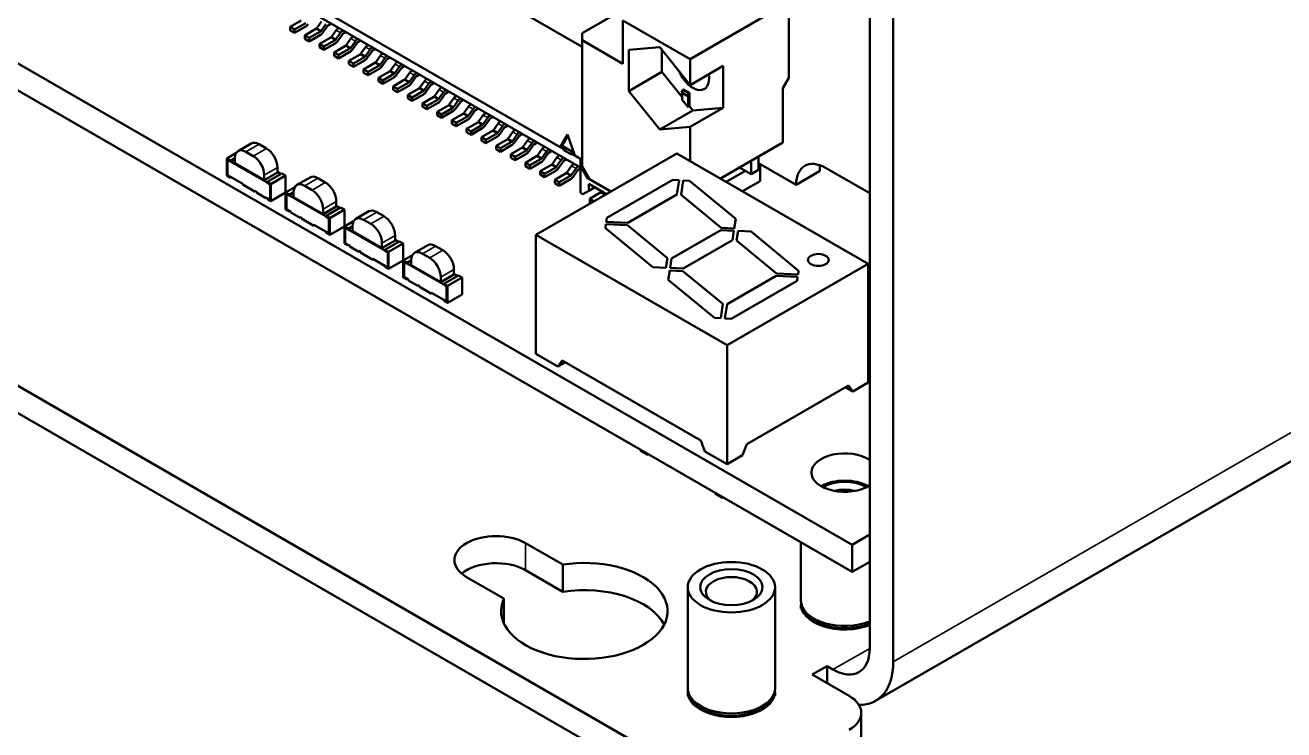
# Model space of a CAD drawing. Header units: millimetres. Extents: x 3118 to 4801, y 919 to 1849.
# Drawn here: x 3920.3 to 3980.8, y 1532.1 to 1566 of the extents above; entities that cross this region are included whole.
import ezdxf

# ---------------------------------------------------------------- set-up
doc = ezdxf.new("R2010")
doc.units = ezdxf.units.MM
doc.header["$LTSCALE"] = 1.8
doc.layers.add('외형선(ISO)', color=7, linetype='Continuous', lineweight=50)
doc.layers.add('좁은 외형선(ISO)', color=7, linetype='Continuous', lineweight=35)

msp = doc.modelspace()

# ---------------------------------------------------------------- linework, layer by layer
at = {"layer": '외형선(ISO)'}
for p, q in [((4113.22, 1621.284), (3961.192, 1533.511)), ((3960.91, 1591.481), (3960.91, 1536.041)), ((3962.041, 1535.388), (3962.041, 1590.828)), ((3918.094, 1581.703), (3947.086, 1564.965)), ((3897.836, 1576.947), (3960.061, 1541.022)), ((3946.025, 1560.148), (3918.094, 1576.274)), ((3946.174, 1560.062), (3918.165, 1576.233)), ((3960.061, 1539.715), (3897.836, 1575.641)), ((3947.015, 1559.168), (3918.165, 1575.825)), ((3947.086, 1565.618), (3950.374, 1567.517)), ((3952.283, 1564.373), (3957.02, 1567.109)), ((3957.02, 1567.109), (3957.02, 1563.475)), ((3889.492, 1566.251), (3952.849, 1529.672)), ((3933.587, 1566.235), (3933.05, 1565.925)), ((3933.05, 1565.925), (3933.262, 1565.802)), ((3933.05, 1565.761), (3933.05, 1565.925)), ((3933.799, 1566.112), (3933.262, 1565.802)), ((3933.262, 1565.639), (3933.799, 1565.949)), ((3934.294, 1565.827), (3933.757, 1565.516)), ((3934.56, 1566.18), (3934.335, 1565.865)), ((3934.772, 1566.058), (3934.547, 1565.743)), ((3934.854, 1565.972), (3934.629, 1565.657)), ((3934.895, 1566.01), (3935.029, 1566.088)), ((3949.051, 1564.157), (3949.051, 1566.239)), ((3952.283, 1564.373), (3949.051, 1566.239)), ((3933.262, 1565.639), (3933.05, 1565.761)), ((3933.262, 1565.639), (3933.262, 1565.802)), ((3933.757, 1565.353), (3933.757, 1565.516)), ((3933.757, 1565.516), (3933.969, 1565.394)), ((3933.969, 1565.231), (3933.757, 1565.353)), ((3934.506, 1565.704), (3933.969, 1565.394)), ((3933.969, 1565.231), (3934.506, 1565.541)), ((3933.969, 1565.231), (3933.969, 1565.394)), ((3935.001, 1565.418), (3934.464, 1565.108)), ((3935.213, 1565.296), (3934.676, 1564.986)), ((3935.267, 1565.772), (3935.042, 1565.457)), ((3935.479, 1565.649), (3935.254, 1565.335)), ((3935.561, 1565.563), (3935.336, 1565.249)), ((3935.602, 1565.602), (3935.737, 1565.68)), ((3935.974, 1565.364), (3935.749, 1565.049)), ((3936.186, 1565.241), (3935.961, 1564.926)), ((3936.309, 1565.194), (3936.444, 1565.271)), ((3947.086, 1565.618), (3947.086, 1565.292)), ((3947.086, 1565.292), (3949.051, 1564.157)), ((3947.086, 1559.209), (3947.086, 1565.292)), ((3952.849, 1528.366), (3889.492, 1564.945)), ((3934.464, 1565.108), (3934.676, 1564.986)), ((3934.464, 1564.945), (3934.464, 1565.108)), ((3934.676, 1564.822), (3934.464, 1564.945)), ((3934.676, 1564.822), (3935.213, 1565.133)), ((3934.676, 1564.822), (3934.676, 1564.986)), ((3935.708, 1565.01), (3935.171, 1564.7)), ((3935.171, 1564.7), (3935.383, 1564.577)), ((3935.171, 1564.537), (3935.171, 1564.7)), ((3935.92, 1564.888), (3935.383, 1564.577)), ((3935.383, 1564.414), (3935.92, 1564.724)), ((3936.268, 1565.155), (3936.043, 1564.841)), ((3936.681, 1564.955), (3936.456, 1564.641)), ((3936.894, 1564.833), (3936.668, 1564.518)), ((3936.975, 1564.747), (3936.75, 1564.432)), ((3937.016, 1564.786), (3937.151, 1564.863)), ((3950.819, 1564.953), (3949.334, 1564.82)), ((3949.334, 1562.84), (3949.334, 1564.82)), ((3950.819, 1564.953), (3952.283, 1563.132)), ((3950.925, 1563.759), (3950.925, 1564.821)), ((3935.383, 1564.414), (3935.171, 1564.537)), ((3935.383, 1564.414), (3935.383, 1564.577)), ((3936.415, 1564.602), (3935.878, 1564.292)), ((3935.878, 1564.292), (3936.09, 1564.169)), ((3935.878, 1564.128), (3935.878, 1564.292)), ((3936.09, 1564.006), (3935.878, 1564.128)), ((3936.627, 1564.479), (3936.09, 1564.169)), ((3936.09, 1564.006), (3936.627, 1564.316)), ((3936.09, 1564.006), (3936.09, 1564.169)), ((3937.122, 1564.194), (3936.585, 1563.883)), ((3937.335, 1564.071), (3936.797, 1563.761)), ((3937.389, 1564.547), (3937.163, 1564.232)), ((3937.601, 1564.425), (3937.376, 1564.11)), ((3937.683, 1564.339), (3937.457, 1564.024)), ((3937.723, 1564.377), (3937.858, 1564.455)), ((3938.096, 1564.139), (3937.87, 1563.824)), ((3938.308, 1564.016), (3938.083, 1563.702)), ((3938.431, 1563.969), (3938.565, 1564.047)), ((3952.283, 1563.132), (3952.283, 1564.373)), ((3952.283, 1563.132), (3953.874, 1564.051)), ((3953.874, 1562.042), (3953.874, 1564.051)), ((3936.585, 1563.883), (3936.797, 1563.761)), ((3936.585, 1563.72), (3936.585, 1563.883)), ((3936.797, 1563.598), (3936.585, 1563.72)), ((3936.797, 1563.598), (3937.335, 1563.908)), ((3936.797, 1563.598), (3936.797, 1563.761)), ((3937.83, 1563.785), (3937.292, 1563.475)), ((3937.292, 1563.475), (3937.504, 1563.353)), ((3937.292, 1563.312), (3937.292, 1563.475)), ((3938.042, 1563.663), (3937.504, 1563.353)), ((3937.504, 1563.189), (3938.042, 1563.5)), ((3938.39, 1563.93), (3938.165, 1563.616)), ((3938.803, 1563.731), (3938.578, 1563.416)), ((3939.015, 1563.608), (3938.79, 1563.293)), ((3939.097, 1563.522), (3938.872, 1563.208)), ((3939.138, 1563.561), (3939.272, 1563.638)), ((3950.925, 1563.759), (3949.334, 1562.84)), ((3950.925, 1563.759), (3951.894, 1562.554)), ((3956.738, 1562.985), (3957.02, 1563.475)), ((3937.504, 1563.189), (3937.292, 1563.312)), ((3937.504, 1563.189), (3937.504, 1563.353)), ((3938.537, 1563.377), (3937.999, 1563.067)), ((3937.999, 1562.904), (3937.999, 1563.067)), ((3937.999, 1563.067), (3938.211, 1562.944)), ((3938.211, 1562.781), (3937.999, 1562.904)), ((3938.749, 1563.255), (3938.211, 1562.944)), ((3938.211, 1562.781), (3938.749, 1563.091)), ((3938.211, 1562.781), (3938.211, 1562.944)), ((3939.244, 1562.969), (3938.706, 1562.659)), ((3939.456, 1562.846), (3938.918, 1562.536)), ((3939.51, 1563.322), (3939.285, 1563.008)), ((3939.722, 1563.2), (3939.497, 1562.885)), ((3939.804, 1563.114), (3939.579, 1562.799)), ((3939.845, 1563.153), (3939.979, 1563.23)), ((3940.217, 1562.914), (3939.992, 1562.599)), ((3940.429, 1562.792), (3940.204, 1562.477)), ((3940.552, 1562.744), (3940.686, 1562.822)), ((3950.819, 1560.993), (3949.334, 1562.84)), ((3951.929, 1562.904), (3951.859, 1562.781)), ((3951.929, 1562.904), (3951.965, 1562.924)), ((3951.929, 1562.904), (3952.212, 1562.741)), ((3951.965, 1562.924), (3952.247, 1562.761)), ((3956.738, 1560.373), (3956.738, 1562.985)), ((3938.706, 1562.495), (3938.706, 1562.659)), ((3938.706, 1562.659), (3938.918, 1562.536)), ((3938.918, 1562.373), (3938.706, 1562.495)), ((3938.918, 1562.373), (3939.456, 1562.683)), ((3938.918, 1562.373), (3938.918, 1562.536)), ((3939.951, 1562.561), (3939.413, 1562.25)), ((3939.413, 1562.087), (3939.413, 1562.25)), ((3939.413, 1562.25), (3939.626, 1562.128)), ((3940.163, 1562.438), (3939.626, 1562.128)), ((3939.626, 1561.965), (3940.163, 1562.275)), ((3940.511, 1562.706), (3940.286, 1562.391)), ((3940.924, 1562.506), (3940.699, 1562.191)), ((3941.136, 1562.383), (3940.911, 1562.069)), ((3941.218, 1562.297), (3940.993, 1561.983)), ((3941.259, 1562.336), (3941.393, 1562.414)), ((3951.859, 1562.781), (3952.141, 1562.618)), ((3951.894, 1562.761), (3951.894, 1562.425)), ((3951.894, 1562.425), (3952.177, 1562.073)), ((3952.212, 1562.741), (3952.141, 1562.618)), ((3952.141, 1562.618), (3952.177, 1562.598)), ((3952.177, 1562.598), (3952.177, 1562.073)), ((3952.212, 1562.741), (3952.247, 1562.761)), ((3952.247, 1562.761), (3952.247, 1562.114)), ((3939.626, 1561.965), (3939.413, 1562.087)), ((3939.626, 1561.965), (3939.626, 1562.128)), ((3940.658, 1562.152), (3940.121, 1561.842)), ((3940.121, 1561.679), (3940.121, 1561.842)), ((3940.121, 1561.842), (3940.333, 1561.72)), ((3940.333, 1561.556), (3940.121, 1561.679)), ((3940.87, 1562.03), (3940.333, 1561.72)), ((3940.333, 1561.556), (3940.87, 1561.867)), ((3940.333, 1561.556), (3940.333, 1561.72)), ((3941.365, 1561.744), (3940.828, 1561.434)), ((3941.577, 1561.622), (3941.04, 1561.311)), ((3941.631, 1562.098), (3941.406, 1561.783)), ((3941.843, 1561.975), (3941.618, 1561.66)), ((3941.925, 1561.889), (3941.7, 1561.575)), ((3941.966, 1561.928), (3942.1, 1562.006)), ((3942.338, 1561.689), (3942.113, 1561.375)), ((3942.673, 1561.52), (3942.808, 1561.597)), ((3952.41, 1561.912), (3950.819, 1560.993)), ((3952.177, 1562.073), (3952.247, 1562.114)), ((3952.247, 1562.114), (3952.41, 1561.912)), ((3953.874, 1562.042), (3952.283, 1561.124)), ((3953.874, 1562.042), (3952.41, 1561.912)), ((3940.828, 1561.271), (3940.828, 1561.434)), ((3940.828, 1561.434), (3941.04, 1561.311)), ((3941.04, 1561.148), (3940.828, 1561.271)), ((3941.04, 1561.148), (3941.577, 1561.458)), ((3941.04, 1561.148), (3941.04, 1561.311)), ((3942.072, 1561.336), (3941.535, 1561.026)), ((3941.535, 1560.862), (3941.535, 1561.026)), ((3941.535, 1561.026), (3941.747, 1560.903)), ((3942.284, 1561.213), (3941.747, 1560.903)), ((3941.747, 1560.74), (3942.284, 1561.05)), ((3942.55, 1561.567), (3942.325, 1561.252)), ((3942.632, 1561.481), (3942.407, 1561.166)), ((3943.045, 1561.281), (3942.82, 1560.966)), ((3943.258, 1561.159), (3943.032, 1560.844)), ((3943.339, 1561.073), (3943.114, 1560.758)), ((3943.38, 1561.111), (3943.515, 1561.189)), ((3952.283, 1561.124), (3950.819, 1560.993)), ((3952.283, 1559.474), (3952.283, 1561.124)), ((3941.747, 1560.74), (3941.535, 1560.862)), ((3941.747, 1560.74), (3941.747, 1560.903)), ((3942.779, 1560.928), (3942.242, 1560.617)), ((3942.242, 1560.454), (3942.242, 1560.617)), ((3942.242, 1560.617), (3942.454, 1560.495)), ((3942.454, 1560.332), (3942.242, 1560.454)), ((3942.991, 1560.805), (3942.454, 1560.495)), ((3942.454, 1560.332), (3942.991, 1560.642)), ((3942.454, 1560.332), (3942.454, 1560.495)), ((3943.486, 1560.519), (3942.949, 1560.209)), ((3943.699, 1560.397), (3943.161, 1560.087)), ((3943.752, 1560.873), (3943.527, 1560.558)), ((3943.965, 1560.75), (3943.739, 1560.436)), ((3944.047, 1560.664), (3943.821, 1560.35)), ((3944.087, 1560.703), (3944.222, 1560.781)), ((3944.46, 1560.465), (3944.234, 1560.15)), ((3944.795, 1560.295), (3944.929, 1560.373)), ((3946.378, 1560.76), (3946.025, 1560.148)), ((3946.131, 1560.209), (3946.405, 1560.684)), ((3946.732, 1559.74), (3946.378, 1560.76)), ((3953.732, 1558.637), (3956.738, 1560.373)), ((3930.443, 1559.847), (3930.004, 1559.594)), ((3930.546, 1559.956), (3931.183, 1560.324)), ((3930.921, 1559.919), (3931.275, 1559.715)), ((3931.558, 1560.287), (3931.911, 1560.083)), ((3942.949, 1560.046), (3942.949, 1560.209)), ((3942.949, 1560.209), (3943.161, 1560.087)), ((3943.161, 1559.923), (3942.949, 1560.046)), ((3943.161, 1559.923), (3943.699, 1560.234)), ((3943.161, 1559.923), (3943.161, 1560.087)), ((3944.194, 1560.111), (3943.656, 1559.801)), ((3943.656, 1559.638), (3943.656, 1559.801)), ((3943.656, 1559.801), (3943.868, 1559.678)), ((3944.406, 1559.989), (3943.868, 1559.678)), ((3943.868, 1559.515), (3944.406, 1559.825)), ((3944.672, 1560.342), (3944.447, 1560.027)), ((3944.754, 1560.256), (3944.528, 1559.942)), ((3951.646, 1559.842), (3944.858, 1555.923)), ((3945.167, 1560.056), (3944.942, 1559.742)), ((3945.379, 1559.934), (3945.154, 1559.619)), ((3945.461, 1559.848), (3945.236, 1559.533)), ((3945.502, 1559.887), (3945.636, 1559.964)), ((3946.131, 1560.209), (3946.025, 1560.148)), ((3946.131, 1560.209), (3946.679, 1559.893)), ((3946.342, 1560.088), (3946.174, 1560.062)), ((3946.174, 1560.021), (3946.174, 1560.062)), ((3946.397, 1560.055), (3946.174, 1560.021)), ((3946.174, 1560.021), (3946.583, 1559.785)), ((3946.583, 1559.826), (3946.627, 1559.923)), ((3947.015, 1559.576), (3946.583, 1559.826)), ((3946.583, 1559.826), (3946.583, 1559.785)), ((3960.839, 1554.535), (3951.646, 1559.842)), ((3930.004, 1558.777), (3930.004, 1559.594)), ((3930.004, 1559.594), (3930.18, 1559.492)), ((3930.18, 1559.451), (3930.039, 1559.532)), ((3930.039, 1559.532), (3930.039, 1558.798)), ((3930.045, 1558.801), (3930.045, 1559.529)), ((3930.18, 1559.492), (3930.391, 1559.613)), ((3930.18, 1559.451), (3930.18, 1559.492)), ((3930.18, 1559.451), (3930.186, 1559.454)), ((3930.186, 1559.454), (3930.391, 1559.572)), ((3930.186, 1559.454), (3931.948, 1558.436)), ((3930.391, 1559.368), (3930.391, 1559.613)), ((3931.805, 1558.552), (3930.391, 1559.368)), ((3932.441, 1559.164), (3932.441, 1558.919)), ((3943.868, 1559.515), (3943.656, 1559.638)), ((3943.868, 1559.515), (3943.868, 1559.678)), ((3944.901, 1559.703), (3944.363, 1559.393)), ((3944.363, 1559.229), (3944.363, 1559.393)), ((3944.363, 1559.393), (3944.575, 1559.27)), ((3944.575, 1559.107), (3944.363, 1559.229)), ((3945.113, 1559.581), (3944.575, 1559.27)), ((3944.575, 1559.107), (3945.113, 1559.417)), ((3944.575, 1559.107), (3944.575, 1559.27)), ((3945.608, 1559.295), (3945.07, 1558.984)), ((3945.82, 1559.172), (3945.282, 1558.862)), ((3945.874, 1559.648), (3945.649, 1559.333)), ((3946.086, 1559.526), (3945.861, 1559.211)), ((3946.168, 1559.44), (3945.943, 1559.125)), ((3946.209, 1559.478), (3946.343, 1559.556)), ((3946.581, 1559.24), (3946.356, 1558.925)), ((3947.086, 1559.536), (3946.732, 1559.74)), ((3947.015, 1559.576), (3947.015, 1559.25)), ((3947.015, 1559.25), (3947.086, 1559.291)), ((3947.015, 1559.25), (3947.368, 1558.637)), ((3947.015, 1557.943), (3947.015, 1559.25)), ((3947.086, 1559.209), (3947.439, 1558.597)), ((3954.652, 1559.168), (3955.217, 1558.842)), ((3955.217, 1558.842), (3955.217, 1559.495)), ((3955.571, 1559.046), (3955.571, 1559.699)), ((3955.571, 1559.372), (3957.374, 1558.331)), ((3955.642, 1558.515), (3955.642, 1559.331)), ((3930.18, 1558.675), (3930.004, 1558.777)), ((3930.045, 1558.801), (3930.039, 1558.798)), ((3930.039, 1558.798), (3930.18, 1558.716)), ((3930.186, 1558.719), (3930.045, 1558.801)), ((3930.186, 1558.719), (3930.18, 1558.716)), ((3930.18, 1558.675), (3930.18, 1558.716)), ((3930.221, 1558.699), (3930.18, 1558.675)), ((3930.771, 1558.381), (3930.186, 1558.719)), ((3931.805, 1558.552), (3932.441, 1558.919)), ((3931.805, 1558.797), (3931.805, 1558.552)), ((3932.652, 1558.877), (3931.948, 1558.471)), ((3932.125, 1558.369), (3932.829, 1558.775)), ((3932.441, 1558.952), (3932.611, 1558.854)), ((3932.652, 1558.877), (3932.829, 1558.775)), ((3932.829, 1558.775), (3932.829, 1557.959)), ((3934.011, 1558.691), (3933.375, 1558.324)), ((3934.739, 1558.45), (3934.386, 1558.654)), ((3945.07, 1558.821), (3945.07, 1558.984)), ((3945.07, 1558.984), (3945.282, 1558.862)), ((3945.282, 1558.699), (3945.07, 1558.821)), ((3945.282, 1558.699), (3945.82, 1559.009)), ((3945.282, 1558.699), (3945.282, 1558.862)), ((3946.315, 1558.886), (3945.777, 1558.576)), ((3945.777, 1558.413), (3945.777, 1558.576)), ((3945.777, 1558.576), (3945.99, 1558.454)), ((3946.527, 1558.764), (3945.99, 1558.454)), ((3945.99, 1558.29), (3946.527, 1558.601)), ((3946.793, 1559.117), (3946.568, 1558.803)), ((3946.875, 1559.031), (3946.65, 1558.717)), ((3946.916, 1559.07), (3947.015, 1559.127)), ((3947.404, 1558.658), (3947.368, 1558.637)), ((3947.368, 1558.637), (3948.464, 1558.005)), ((3948.464, 1558.005), (3947.439, 1558.597)), ((3948.278, 1556.738), (3951.448, 1558.568)), ((3948.278, 1556.738), (3951.448, 1558.568)), ((3951.448, 1558.568), (3951.748, 1558.553)), ((3951.448, 1558.568), (3951.748, 1558.553)), ((3951.748, 1558.553), (3951.644, 1557.864)), ((3951.748, 1558.553), (3951.644, 1557.864)), ((3954.015, 1558.474), (3954.934, 1559.005)), ((3955.217, 1558.842), (3955.571, 1559.046)), ((3958.505, 1558.984), (3957.374, 1558.331)), ((3958.788, 1559.148), (3960.91, 1557.923)), ((3930.771, 1558.34), (3930.771, 1558.381)), ((3930.771, 1558.34), (3931.368, 1557.996)), ((3931.439, 1557.995), (3931.368, 1558.036)), ((3931.368, 1558.036), (3931.368, 1557.996)), ((3931.439, 1557.955), (3931.439, 1557.995)), ((3931.883, 1557.698), (3931.439, 1557.955)), ((3931.948, 1558.471), (3931.948, 1558.43)), ((3931.948, 1558.471), (3932.125, 1558.369)), ((3932.09, 1558.349), (3931.948, 1558.43)), ((3932.09, 1557.614), (3932.09, 1558.349)), ((3932.125, 1558.369), (3932.125, 1557.553)), ((3932.829, 1557.959), (3932.125, 1557.553)), ((3933.271, 1558.214), (3932.832, 1557.961)), ((3932.832, 1557.961), (3932.832, 1557.144)), ((3933.009, 1557.859), (3932.832, 1557.961)), ((3933.009, 1557.859), (3933.219, 1557.98)), ((3933.219, 1557.98), (3933.219, 1557.735)), ((3934.103, 1558.082), (3933.75, 1558.286)), ((3945.99, 1558.29), (3945.777, 1558.413)), ((3945.99, 1558.29), (3945.99, 1558.454)), ((3947.121, 1557.882), (3947.404, 1558.045)), ((3947.404, 1558.045), (3947.404, 1558.372)), ((3947.404, 1558.372), (3948.252, 1557.882)), ((3947.404, 1558.045), (3947.687, 1558.209)), ((3951.843, 1557.854), (3951.947, 1558.543)), ((3951.947, 1558.543), (3951.843, 1557.854)), ((3951.947, 1558.543), (3952.247, 1558.528)), ((3952.247, 1558.528), (3951.947, 1558.543)), ((3952.247, 1558.528), (3954.468, 1556.697)), ((3952.247, 1558.528), (3954.468, 1556.697)), ((3954.793, 1558.025), (3955.642, 1558.515)), ((3931.953, 1557.698), (3931.883, 1557.739)), ((3931.883, 1557.739), (3931.883, 1557.698)), ((3931.918, 1557.719), (3931.883, 1557.698)), ((3931.948, 1557.695), (3931.953, 1557.698)), ((3931.948, 1557.695), (3931.948, 1557.655)), ((3931.948, 1557.695), (3932.09, 1557.614)), ((3932.125, 1557.553), (3931.948, 1557.655)), ((3932.09, 1557.62), (3931.953, 1557.698)), ((3932.867, 1557.9), (3933.009, 1557.818)), ((3932.867, 1557.165), (3932.867, 1557.9)), ((3932.873, 1557.896), (3932.873, 1557.168)), ((3933.009, 1557.818), (3933.009, 1557.859)), ((3933.009, 1557.818), (3933.014, 1557.821)), ((3933.014, 1557.821), (3933.219, 1557.939)), ((3934.777, 1556.803), (3933.014, 1557.821)), ((3933.219, 1557.735), (3934.633, 1556.919)), ((3935.27, 1557.286), (3935.27, 1557.531)), ((3947.015, 1557.943), (3947.121, 1557.882)), ((3947.463, 1557.656), (3947.463, 1557.451)), ((3947.478, 1557.676), (3947.945, 1557.945)), ((3947.478, 1557.635), (3947.651, 1557.535)), ((3948.015, 1557.945), (3948.189, 1557.845)), ((3951.644, 1557.864), (3949.283, 1556.501)), ((3951.644, 1557.864), (3949.283, 1556.501)), ((3953.764, 1556.27), (3951.843, 1557.854)), ((3953.764, 1556.27), (3951.843, 1557.854)), ((3932.832, 1557.144), (3933.009, 1557.042)), ((3932.873, 1557.168), (3932.867, 1557.165)), ((3933.009, 1557.083), (3932.867, 1557.165)), ((3932.873, 1557.168), (3933.014, 1557.086)), ((3933.014, 1557.086), (3933.009, 1557.083)), ((3933.009, 1557.042), (3933.009, 1557.083)), ((3933.05, 1557.066), (3933.009, 1557.042)), ((3933.085, 1557.045), (3933.014, 1557.086)), ((3933.085, 1557.004), (3933.085, 1557.045)), ((3933.085, 1557.004), (3933.528, 1556.748)), ((3933.6, 1556.748), (3933.528, 1556.789)), ((3933.528, 1556.789), (3933.528, 1556.748)), ((3933.6, 1556.707), (3933.6, 1556.748)), ((3935.27, 1557.286), (3934.633, 1556.919)), ((3934.633, 1556.919), (3934.633, 1557.164)), ((3935.48, 1557.244), (3934.777, 1556.838)), ((3934.777, 1556.838), (3934.777, 1556.797)), ((3934.953, 1556.736), (3934.777, 1556.838)), ((3934.777, 1556.797), (3934.918, 1556.716)), ((3934.953, 1556.736), (3935.657, 1557.142)), ((3935.44, 1557.221), (3935.27, 1557.319)), ((3935.657, 1557.142), (3935.48, 1557.244)), ((3935.657, 1556.326), (3935.657, 1557.142)), ((3936.839, 1557.058), (3936.203, 1556.691)), ((3937.568, 1556.817), (3937.214, 1557.021)), ((3948.25, 1556.553), (3948.278, 1556.738)), ((3948.278, 1556.738), (3948.25, 1556.553)), ((3933.6, 1556.707), (3934.196, 1556.363)), ((3934.782, 1556.065), (3934.196, 1556.403)), ((3934.196, 1556.403), (3934.196, 1556.363)), ((3934.918, 1556.716), (3934.918, 1555.981)), ((3934.953, 1555.92), (3934.953, 1556.736)), ((3935.657, 1556.326), (3934.953, 1555.92)), ((3936.099, 1556.581), (3935.661, 1556.328)), ((3935.661, 1556.328), (3935.661, 1555.511)), ((3935.837, 1556.226), (3935.661, 1556.328)), ((3935.696, 1556.267), (3935.837, 1556.185)), ((3935.696, 1555.532), (3935.696, 1556.267)), ((3935.701, 1556.263), (3935.701, 1555.535)), ((3935.837, 1556.226), (3936.048, 1556.347)), ((3935.837, 1556.185), (3935.837, 1556.226)), ((3935.837, 1556.185), (3935.843, 1556.188)), ((3935.843, 1556.188), (3936.048, 1556.306)), ((3937.605, 1555.17), (3935.843, 1556.188)), ((3936.048, 1556.347), (3936.048, 1556.102)), ((3936.932, 1556.449), (3936.578, 1556.653)), ((3948.205, 1556.254), (3948.233, 1556.438)), ((3948.205, 1556.254), (3948.233, 1556.438)), ((3950.483, 1554.376), (3948.205, 1556.254)), ((3950.483, 1554.376), (3948.205, 1556.254)), ((3948.233, 1556.438), (3949.265, 1556.386)), ((3948.233, 1556.438), (3949.265, 1556.386)), ((3949.283, 1556.501), (3948.25, 1556.553)), ((3948.25, 1556.553), (3949.283, 1556.501)), ((3949.265, 1556.386), (3951.186, 1554.802)), ((3949.265, 1556.386), (3951.186, 1554.802)), ((3951.386, 1554.792), (3953.747, 1556.155)), ((3951.386, 1554.792), (3953.747, 1556.155)), ((3953.747, 1556.155), (3954.381, 1556.123)), ((3953.747, 1556.155), (3954.381, 1556.123)), ((3954.398, 1556.238), (3953.764, 1556.27)), ((3954.398, 1556.238), (3953.764, 1556.27)), ((3954.468, 1556.697), (3954.398, 1556.238)), ((3954.468, 1556.697), (3954.398, 1556.238)), ((3934.777, 1556.062), (3934.782, 1556.065)), ((3934.777, 1556.062), (3934.777, 1556.022)), ((3934.918, 1555.981), (3934.777, 1556.062)), ((3934.777, 1556.022), (3934.953, 1555.92)), ((3934.782, 1556.065), (3934.918, 1555.987)), ((3935.701, 1555.535), (3935.696, 1555.532)), ((3935.837, 1555.45), (3935.696, 1555.532)), ((3935.701, 1555.535), (3935.843, 1555.453)), ((3936.048, 1556.102), (3937.462, 1555.286)), ((3938.098, 1555.653), (3937.462, 1555.286)), ((3937.462, 1555.286), (3937.462, 1555.531)), ((3938.309, 1555.611), (3937.605, 1555.205)), ((3938.098, 1555.653), (3938.098, 1555.898)), ((3938.268, 1555.588), (3938.098, 1555.686)), ((3938.485, 1555.509), (3938.309, 1555.611)), ((3944.858, 1555.923), (3954.051, 1550.615)), ((3944.858, 1555.923), (3944.858, 1550.207)), ((3954.311, 1555.665), (3951.95, 1554.302)), ((3954.311, 1555.665), (3951.95, 1554.302)), ((3954.381, 1556.123), (3954.311, 1555.665)), ((3954.311, 1555.665), (3954.381, 1556.123)), ((3954.511, 1555.655), (3954.58, 1556.113)), ((3954.511, 1555.655), (3954.58, 1556.113)), ((3956.432, 1554.071), (3954.511, 1555.655)), ((3956.432, 1554.071), (3954.511, 1555.655)), ((3954.58, 1556.113), (3955.214, 1556.081)), ((3954.58, 1556.113), (3955.214, 1556.081)), ((3955.214, 1556.081), (3957.492, 1554.203)), ((3955.214, 1556.081), (3957.492, 1554.203)), ((3935.661, 1555.511), (3935.837, 1555.409)), ((3935.843, 1555.453), (3935.837, 1555.45)), ((3935.837, 1555.409), (3935.837, 1555.45)), ((3935.878, 1555.433), (3935.837, 1555.409)), ((3935.913, 1555.412), (3935.843, 1555.453)), ((3935.913, 1555.371), (3935.913, 1555.412)), ((3935.913, 1555.371), (3936.357, 1555.115)), ((3936.428, 1555.115), (3936.357, 1555.156)), ((3936.357, 1555.156), (3936.357, 1555.115)), ((3936.428, 1555.074), (3936.428, 1555.115)), ((3936.428, 1555.074), (3937.025, 1554.73)), ((3937.605, 1555.205), (3937.605, 1555.164)), ((3937.782, 1555.103), (3937.605, 1555.205)), ((3937.605, 1555.164), (3937.746, 1555.083)), ((3937.746, 1555.083), (3937.746, 1554.348)), ((3937.782, 1555.103), (3938.485, 1555.509)), ((3937.782, 1554.287), (3937.782, 1555.103)), ((3938.485, 1554.693), (3938.485, 1555.509)), ((3938.928, 1554.948), (3938.489, 1554.695)), ((3939.668, 1555.425), (3939.031, 1555.058)), ((3939.76, 1554.816), (3939.406, 1555.02)), ((3940.396, 1555.184), (3940.043, 1555.388)), ((3937.61, 1554.432), (3937.025, 1554.771)), ((3937.025, 1554.771), (3937.025, 1554.73)), ((3937.605, 1554.429), (3937.61, 1554.432)), ((3937.605, 1554.429), (3937.605, 1554.389)), ((3937.746, 1554.348), (3937.605, 1554.429)), ((3937.605, 1554.389), (3937.782, 1554.287)), ((3937.61, 1554.432), (3937.746, 1554.354)), ((3938.485, 1554.693), (3937.782, 1554.287)), ((3938.489, 1554.695), (3938.489, 1553.878)), ((3938.666, 1554.593), (3938.489, 1554.695)), ((3938.524, 1554.634), (3938.666, 1554.552)), ((3938.524, 1553.899), (3938.524, 1554.634)), ((3938.53, 1554.63), (3938.53, 1553.902)), ((3938.666, 1554.593), (3938.876, 1554.714)), ((3938.666, 1554.552), (3938.666, 1554.593)), ((3938.666, 1554.552), (3938.671, 1554.555)), ((3938.671, 1554.555), (3938.876, 1554.673)), ((3940.433, 1553.537), (3938.671, 1554.555)), ((3938.876, 1554.714), (3938.876, 1554.469)), ((3938.876, 1554.469), (3940.29, 1553.653)), ((3951.117, 1554.344), (3950.483, 1554.376)), ((3951.117, 1554.344), (3950.483, 1554.376)), ((3951.186, 1554.802), (3951.117, 1554.344)), ((3951.186, 1554.802), (3951.117, 1554.344)), ((3951.316, 1554.334), (3951.386, 1554.792)), ((3951.316, 1554.334), (3951.386, 1554.792)), ((3951.95, 1554.302), (3951.316, 1554.334)), ((3951.95, 1554.302), (3951.316, 1554.334)), ((3954.051, 1550.615), (3960.839, 1554.535)), ((3960.839, 1554.535), (3960.839, 1548.819)), ((3938.489, 1553.878), (3938.666, 1553.776)), ((3938.53, 1553.902), (3938.524, 1553.899)), ((3938.666, 1553.817), (3938.524, 1553.899)), ((3938.53, 1553.902), (3938.671, 1553.82)), ((3938.671, 1553.82), (3938.666, 1553.817)), ((3938.666, 1553.776), (3938.666, 1553.817)), ((3938.706, 1553.8), (3938.666, 1553.776)), ((3938.742, 1553.779), (3938.671, 1553.82)), ((3938.742, 1553.738), (3938.742, 1553.779)), ((3938.742, 1553.738), (3939.185, 1553.482)), ((3940.927, 1554.02), (3940.29, 1553.653)), ((3940.29, 1553.653), (3940.29, 1553.898)), ((3941.137, 1553.978), (3940.433, 1553.572)), ((3940.61, 1553.47), (3941.314, 1553.876)), ((3940.927, 1554.02), (3940.927, 1554.265)), ((3941.096, 1553.955), (3940.927, 1554.053)), ((3941.314, 1553.876), (3941.137, 1553.978)), ((3941.314, 1553.06), (3941.314, 1553.876)), ((3951.229, 1553.76), (3951.299, 1554.219)), ((3951.229, 1553.76), (3951.299, 1554.219)), ((3953.45, 1551.93), (3951.229, 1553.76)), ((3953.45, 1551.93), (3951.229, 1553.76)), ((3951.299, 1554.219), (3951.933, 1554.187)), ((3951.299, 1554.219), (3951.933, 1554.187)), ((3951.933, 1554.187), (3953.854, 1552.603)), ((3951.933, 1554.187), (3953.854, 1552.603)), ((3954.053, 1552.593), (3956.414, 1553.956)), ((3954.053, 1552.593), (3956.414, 1553.956)), ((3957.419, 1553.719), (3954.249, 1551.889)), ((3957.419, 1553.719), (3954.249, 1551.889)), ((3956.414, 1553.956), (3957.447, 1553.904)), ((3956.414, 1553.956), (3957.447, 1553.904)), ((3957.464, 1554.019), (3956.432, 1554.071)), ((3956.432, 1554.071), (3957.464, 1554.019)), ((3957.447, 1553.904), (3957.419, 1553.719)), ((3957.447, 1553.904), (3957.419, 1553.719)), ((3957.492, 1554.203), (3957.464, 1554.019)), ((3957.464, 1554.019), (3957.492, 1554.203)), ((3939.256, 1553.482), (3939.185, 1553.523)), ((3939.185, 1553.523), (3939.185, 1553.482)), ((3939.256, 1553.441), (3939.256, 1553.482)), ((3939.256, 1553.441), (3939.853, 1553.097)), ((3940.439, 1552.8), (3939.853, 1553.138)), ((3939.853, 1553.138), (3939.853, 1553.097)), ((3940.433, 1553.572), (3940.433, 1553.531)), ((3940.61, 1553.47), (3940.433, 1553.572)), ((3940.433, 1553.531), (3940.575, 1553.45)), ((3940.575, 1553.45), (3940.575, 1552.715)), ((3940.61, 1552.654), (3940.61, 1553.47)), ((3940.433, 1552.796), (3940.439, 1552.8)), ((3940.433, 1552.796), (3940.433, 1552.756)), ((3940.575, 1552.715), (3940.433, 1552.796)), ((3940.433, 1552.756), (3940.61, 1552.654)), ((3940.439, 1552.8), (3940.575, 1552.721)), ((3941.314, 1553.06), (3940.61, 1552.654)), ((3953.854, 1552.603), (3953.75, 1551.914)), ((3953.854, 1552.603), (3953.75, 1551.914)), ((3953.949, 1551.904), (3954.053, 1552.593)), ((3954.053, 1552.593), (3953.949, 1551.904)), ((3953.75, 1551.914), (3953.45, 1551.93)), ((3953.45, 1551.93), (3953.75, 1551.914)), ((3954.249, 1551.889), (3953.949, 1551.904)), ((3953.949, 1551.904), (3954.249, 1551.889)), ((3944.858, 1550.207), (3945.919, 1549.595)), ((3954.051, 1550.615), (3954.051, 1544.9)), ((3945.919, 1549.595), (3946.123, 1549.885)), ((3946.272, 1549.799), (3945.919, 1549.595)), ((3946.123, 1549.885), (3952.786, 1546.038)), ((3954.997, 1545.855), (3959.892, 1548.681)), ((3960.096, 1548.39), (3959.743, 1548.595)), ((3959.892, 1548.681), (3960.096, 1548.39)), ((3960.096, 1548.39), (3960.839, 1548.819)), ((3952.786, 1546.038), (3952.99, 1545.512)), ((3954.793, 1545.329), (3954.997, 1545.855)), ((3949.889, 1545.559), (3949.889, 1545.588)), ((3950.243, 1545.355), (3949.889, 1545.559)), ((3950.243, 1545.384), (3950.243, 1545.355)), ((3950.243, 1545.355), (3950.268, 1545.369)), ((3952.99, 1545.512), (3954.051, 1544.9)), ((3954.051, 1544.9), (3954.793, 1545.329)), ((3953.481, 1543.485), (3953.481, 1543.514)), ((3953.835, 1543.281), (3953.481, 1543.485)), ((3953.835, 1543.31), (3953.835, 1543.281)), ((3953.835, 1543.281), (3953.86, 1543.295)), ((3944.363, 1541.103), (3946.156, 1540.068)), ((3957.607, 1541.132), (3957.607, 1538.329)), ((3960.061, 1541.022), (3960.91, 1541.511)), ((3960.061, 1539.715), (3960.061, 1541.022)), ((3946.156, 1538.762), (3944.363, 1539.797)), ((3946.156, 1538.762), (3946.156, 1540.068)), ((3960.91, 1540.205), (3960.061, 1539.715)), ((3943.328, 1538.435), (3941.535, 1539.47)), ((3952.163, 1538.98), (3952.163, 1534.124)), ((3956.363, 1538.98), (3956.363, 1534.124)), ((3943.328, 1537.239), (3943.328, 1538.435)), ((3957.607, 1538.157), (3957.607, 1537.96)), ((3958.152, 1534.775), (3958.859, 1535.184)), ((3959.142, 1535.02), (3958.859, 1535.184)), ((3958.859, 1535.184), (3958.859, 1534.367)), ((3959.92, 1533.755), (3958.152, 1534.775)), ((3952.163, 1533.952), (3952.163, 1533.755)), ((3956.363, 1533.952), (3956.363, 1533.755)), ((3960.505, 1531.632), (3960.505, 1532.938))]:
    msp.add_line(p, q, dxfattribs=at)
for centre, major_axis, start_param, end_param in [((3933.799, 1566.194), (-0.15, -0.26), 0.785398, 1.402944), ((3934.294, 1565.908), (-0.05, -0.0866), 0.785398, 1.402944), ((3934.895, 1565.929), (0.05, 0.0866), 0.785398, 1.402944), ((3935.39, 1565.643), (0.15, 0.26), 0.818199, 1.402944), ((3934.506, 1565.786), (-0.05, -0.0866), 0.785398, 1.402944), ((3934.506, 1565.786), (-0.15, -0.26), 0.785398, 1.402944), ((3935.001, 1565.5), (-0.05, -0.0866), 0.785398, 1.402944), ((3935.213, 1565.378), (-0.05, -0.0866), 0.785398, 1.402944), ((3935.213, 1565.378), (-0.15, -0.26), 0.785398, 1.402944), ((3935.602, 1565.521), (0.15, 0.26), 0.818199, 1.402944), ((3935.602, 1565.521), (0.05, 0.0866), 0.785398, 1.402944), ((3936.097, 1565.235), (0.15, 0.26), 0.818199, 1.402944), ((3936.309, 1565.112), (0.15, 0.26), 0.818199, 1.402944), ((3935.708, 1565.092), (-0.05, -0.0866), 0.785398, 1.402944), ((3935.92, 1564.969), (-0.05, -0.0866), 0.785398, 1.402944), ((3935.92, 1564.969), (-0.15, -0.26), 0.785398, 1.402944), ((3936.309, 1565.112), (0.05, 0.0866), 0.785398, 1.402944), ((3936.415, 1564.684), (-0.05, -0.0866), 0.785398, 1.402944), ((3936.804, 1564.826), (0.15, 0.26), 0.818199, 1.402944), ((3937.016, 1564.704), (0.15, 0.26), 0.818199, 1.402944), ((3937.016, 1564.704), (0.05, 0.0866), 0.785398, 1.402944), ((3937.511, 1564.418), (0.15, 0.26), 0.818199, 1.402944), ((3936.627, 1564.561), (-0.05, -0.0866), 0.785398, 1.402944), ((3936.627, 1564.561), (-0.15, -0.26), 0.785398, 1.402944), ((3937.122, 1564.275), (-0.05, -0.0866), 0.785398, 1.402944), ((3937.335, 1564.153), (-0.05, -0.0866), 0.785398, 1.402944), ((3937.335, 1564.153), (-0.15, -0.26), 0.785398, 1.402944), ((3937.723, 1564.296), (0.15, 0.26), 0.818199, 1.402944), ((3937.723, 1564.296), (0.05, 0.0866), 0.785398, 1.402944), ((3938.218, 1564.01), (0.15, 0.26), 0.818199, 1.402944), ((3938.431, 1563.888), (0.15, 0.26), 0.818199, 1.402944), ((3937.83, 1563.867), (-0.05, -0.0866), 0.785398, 1.402944), ((3938.042, 1563.745), (-0.05, -0.0866), 0.785398, 1.402944), ((3938.042, 1563.745), (-0.15, -0.26), 0.785398, 1.402944), ((3938.431, 1563.888), (0.05, 0.0866), 0.785398, 1.402944), ((3938.537, 1563.459), (-0.05, -0.0866), 0.785398, 1.402944), ((3938.926, 1563.602), (0.15, 0.26), 0.818199, 1.402944), ((3939.138, 1563.479), (0.15, 0.26), 0.818199, 1.402944), ((3939.138, 1563.479), (0.05, 0.0866), 0.785398, 1.402944), ((3939.633, 1563.194), (0.15, 0.26), 0.818199, 1.402944), ((3952.41, 1563.892), (0.55, -0.953), 4.489998, 7.283391), ((3938.749, 1563.336), (-0.05, -0.0866), 0.785398, 1.402944), ((3938.749, 1563.336), (-0.15, -0.26), 0.785398, 1.402944), ((3939.244, 1563.051), (-0.05, -0.0866), 0.785398, 1.402944), ((3939.456, 1562.928), (-0.05, -0.0866), 0.785398, 1.402944), ((3939.456, 1562.928), (-0.15, -0.26), 0.785398, 1.402944), ((3939.845, 1563.071), (0.15, 0.26), 0.818199, 1.402944), ((3939.845, 1563.071), (0.05, 0.0866), 0.785398, 1.402944), ((3940.34, 1562.785), (0.15, 0.26), 0.818199, 1.402944), ((3940.552, 1562.663), (0.15, 0.26), 0.818199, 1.402944), ((3939.951, 1562.642), (-0.05, -0.0866), 0.785398, 1.402944), ((3940.163, 1562.52), (-0.05, -0.0866), 0.785398, 1.402944), ((3940.163, 1562.52), (-0.15, -0.26), 0.785398, 1.402944), ((3940.552, 1562.663), (0.05, 0.0866), 0.785398, 1.402944), ((3940.658, 1562.234), (-0.05, -0.0866), 0.785398, 1.402944), ((3941.047, 1562.377), (0.15, 0.26), 0.818199, 1.402944), ((3941.259, 1562.255), (0.15, 0.26), 0.818199, 1.402944), ((3941.259, 1562.255), (0.05, 0.0866), 0.785398, 1.402944), ((3941.754, 1561.969), (0.15, 0.26), 0.818199, 1.402944), ((3940.87, 1562.112), (-0.05, -0.0866), 0.785398, 1.402944), ((3940.87, 1562.112), (-0.15, -0.26), 0.785398, 1.402944), ((3941.365, 1561.826), (-0.05, -0.0866), 0.785398, 1.402944), ((3941.577, 1561.703), (-0.05, -0.0866), 0.785398, 1.402944), ((3941.966, 1561.846), (0.15, 0.26), 0.818199, 1.402944), ((3941.966, 1561.846), (0.05, 0.0866), 0.785398, 1.402944), ((3942.461, 1561.561), (0.15, 0.26), 0.818199, 1.402944), ((3942.673, 1561.438), (0.15, 0.26), 0.818199, 1.402944), ((3941.577, 1561.703), (-0.15, -0.26), 0.785398, 1.402944), ((3942.072, 1561.418), (-0.05, -0.0866), 0.785398, 1.402944), ((3942.284, 1561.295), (-0.05, -0.0866), 0.785398, 1.402944), ((3942.284, 1561.295), (-0.15, -0.26), 0.785398, 1.402944), ((3942.673, 1561.438), (0.05, 0.0866), 0.785398, 1.402944), ((3943.168, 1561.152), (0.15, 0.26), 0.818199, 1.402944), ((3943.38, 1561.03), (0.15, 0.26), 0.818199, 1.402944), ((3943.38, 1561.03), (0.05, 0.0866), 0.785398, 1.402944), ((3943.875, 1560.744), (0.15, 0.26), 0.818199, 1.402944), ((3931.558, 1559.674), (-0.375, 0.65), 5.497787, 6.283185), ((3942.779, 1561.009), (-0.05, -0.0866), 0.785398, 1.402944), ((3942.991, 1560.887), (-0.05, -0.0866), 0.785398, 1.402944), ((3942.991, 1560.887), (-0.15, -0.26), 0.785398, 1.402944), ((3943.486, 1560.601), (-0.05, -0.0866), 0.785398, 1.402944), ((3943.699, 1560.479), (-0.05, -0.0866), 0.785398, 1.402944), ((3944.087, 1560.622), (0.15, 0.26), 0.818199, 1.402944), ((3944.087, 1560.622), (0.05, 0.0866), 0.785398, 1.402944), ((3944.582, 1560.336), (0.15, 0.26), 0.818199, 1.402944), ((3944.795, 1560.213), (0.15, 0.26), 0.818199, 1.402944), ((3930.921, 1559.307), (-0.375, 0.65), 5.497787, 7.068583), ((3931.911, 1559.47), (0.375, -0.65), 0.785398, 2.356194), ((3943.699, 1560.479), (-0.15, -0.26), 0.785398, 1.402944), ((3944.194, 1560.193), (-0.05, -0.0866), 0.785398, 1.402944), ((3944.406, 1560.07), (-0.05, -0.0866), 0.785398, 1.402944), ((3944.406, 1560.07), (-0.15, -0.26), 0.785398, 1.402944), ((3944.795, 1560.213), (0.05, 0.0866), 0.785398, 1.402944), ((3945.29, 1559.928), (0.15, 0.26), 0.818199, 1.402944), ((3945.502, 1559.805), (0.15, 0.26), 0.818199, 1.402944), ((3945.502, 1559.805), (0.05, 0.0866), 0.785398, 1.402944), ((3931.275, 1559.103), (0.375, -0.65), 0.785398, 2.356194), ((3944.901, 1559.785), (-0.05, -0.0866), 0.785398, 1.402944), ((3945.113, 1559.662), (-0.05, -0.0866), 0.785398, 1.402944), ((3945.113, 1559.662), (-0.15, -0.26), 0.785398, 1.402944), ((3945.608, 1559.376), (-0.05, -0.0866), 0.785398, 1.402944), ((3945.82, 1559.254), (-0.05, -0.0866), 0.785398, 1.402944), ((3945.997, 1559.519), (0.15, 0.26), 0.818199, 1.402944), ((3946.209, 1559.397), (0.15, 0.26), 0.818199, 1.402944), ((3946.209, 1559.397), (0.05, 0.0866), 0.785398, 1.402944), ((3946.704, 1559.111), (0.15, 0.26), 0.818199, 1.402944), ((3946.916, 1558.989), (0.15, 0.26), 0.818199, 1.402944), ((3958.788, 1557.515), (-1, 1.732), 5.497787, 7.068583), ((3959.92, 1558.168), (1, -1.732), 3.742857, 3.926991), ((3934.386, 1558.041), (-0.375, 0.65), 5.497787, 6.283185), ((3945.82, 1559.254), (-0.15, -0.26), 0.785398, 1.402944), ((3946.315, 1558.968), (-0.05, -0.0866), 0.785398, 1.402944), ((3946.527, 1558.846), (-0.05, -0.0866), 0.785398, 1.402944), ((3946.527, 1558.846), (-0.15, -0.26), 0.785398, 1.402944), ((3946.916, 1558.989), (0.05, 0.0866), 0.785398, 1.402944), ((3931.034, 1558.148), (-0.425, 0), 2.474115, 2.593716), ((3933.75, 1557.674), (-0.375, 0.65), 5.497787, 7.068583), ((3934.103, 1557.47), (-0.375, 0.65), 3.926991, 5.497787), ((3934.739, 1557.837), (-0.375, 0.65), 3.926991, 5.497787), ((3947.98, 1557.925), (0.05, 0), 0.785398, 2.356194), ((3947.513, 1557.656), (-0.05, 0), 5.497787, 7.068583), ((3947.513, 1557.451), (-0.05, 0), 0, 0.685231), ((3933.863, 1556.515), (-0.525, 0), 5.30614, 5.402404), ((3936.578, 1556.041), (-0.375, 0.65), 5.497787, 7.068583), ((3937.214, 1556.408), (-0.375, 0.65), 5.497787, 6.283185), ((3937.568, 1556.204), (-0.375, 0.65), 3.926991, 5.497787), ((3933.863, 1556.515), (-0.425, 0), 2.474115, 2.593716), ((3936.932, 1555.837), (-0.375, 0.65), 3.926991, 5.497787), ((3936.691, 1554.882), (-0.525, 0), 5.30614, 5.402404), ((3939.406, 1554.408), (-0.375, 0.65), 5.497787, 7.068583), ((3940.043, 1554.775), (-0.375, 0.65), 5.497787, 6.283185), ((3940.396, 1554.571), (-0.375, 0.65), 3.926991, 5.497787), ((3936.691, 1554.882), (-0.425, 0), 2.474115, 2.593716), ((3939.76, 1554.204), (-0.375, 0.65), 3.926991, 5.497787), ((3939.52, 1553.249), (-0.525, 0), 5.30614, 5.402404), ((3939.52, 1553.249), (-0.425, 0), 2.474115, 2.593716), ((3959.707, 1544.492), (-1.6, 0), 3.862358, 8.704013), ((3959.707, 1543.185), (-1.6, 0), 3.926991, 5.497787), ((3959.707, 1543.185), (1.5, 0), 0.787484, 2.354109), ((3959.707, 1542.964), (1.229, 0), 1.154502, 1.987091), ((3942.949, 1540.287), (-2, 0), 3.926991, 7.068583), ((3942.949, 1538.98), (-2, 0), 3.926991, 5.681921), ((3947.192, 1537.837), (4, 0), 2.879793, 8.115781), ((3954.263, 1538.759), (-1.229, 0), 2.460912, 6.963866), ((3947.192, 1536.531), (4, 0), 0.286757, 1.832596), ((3959.707, 1538.157), (-2.1, 0), 6.212416, 8.463436), ((3959.707, 1538.329), (-2.1, 0), 0, 2.18025), ((3959.707, 1538.157), (-1.995, 0), 0.292582, 2.217485), ((3959.142, 1537.062), (1.25, -2.165), 5.497787, 7.068583), ((3959.142, 1537.062), (2.05, -3.551), 5.944157, 7.068583), ((3954.263, 1533.952), (2.1, 0), 3.070823, 6.353955), ((3954.263, 1534.124), (-2.1, 0), 0, 3.141593), ((3958.505, 1532.938), (2, 0), 5.497787, 7.068583), ((3954.263, 1533.952), (1.995, 0), 3.434174, 5.990604)]:
    msp.add_ellipse(centre, major_axis=major_axis, ratio=0.57735, start_param=start_param, end_param=end_param, dxfattribs=at)
for centre, major_axis in [((3958.44, 1554.717), (0.5, 0)), ((3958.44, 1554.717), (0.5, 0)), ((3954.263, 1538.98), (-2.1, 0)), ((3954.263, 1538.98), (-1.5, 0))]:
    msp.add_ellipse(centre, major_axis=major_axis, ratio=0.57735, dxfattribs=at)
at = {"layer": '좁은 외형선(ISO)'}
for p, q in [((4114.069, 1623.161), (3962.041, 1535.388)), ((3934.294, 1565.827), (3934.506, 1565.704)), ((3934.335, 1565.865), (3934.547, 1565.743)), ((3935.001, 1565.418), (3935.213, 1565.296)), ((3935.042, 1565.457), (3935.254, 1565.335)), ((3935.267, 1565.772), (3935.479, 1565.649)), ((3935.974, 1565.364), (3936.186, 1565.241)), ((3935.708, 1565.01), (3935.92, 1564.888)), ((3935.749, 1565.049), (3935.961, 1564.926)), ((3936.456, 1564.641), (3936.668, 1564.518)), ((3936.681, 1564.955), (3936.894, 1564.833)), ((3936.415, 1564.602), (3936.627, 1564.479)), ((3937.122, 1564.194), (3937.335, 1564.071)), ((3937.163, 1564.232), (3937.376, 1564.11)), ((3937.389, 1564.547), (3937.601, 1564.425)), ((3938.096, 1564.139), (3938.308, 1564.016)), ((3937.83, 1563.785), (3938.042, 1563.663)), ((3937.87, 1563.824), (3938.083, 1563.702)), ((3938.578, 1563.416), (3938.79, 1563.293)), ((3938.803, 1563.731), (3939.015, 1563.608)), ((3938.537, 1563.377), (3938.749, 1563.255)), ((3939.244, 1562.969), (3939.456, 1562.846)), ((3939.285, 1563.008), (3939.497, 1562.885)), ((3939.51, 1563.322), (3939.722, 1563.2)), ((3940.217, 1562.914), (3940.429, 1562.792)), ((3939.951, 1562.561), (3940.163, 1562.438)), ((3939.992, 1562.599), (3940.204, 1562.477)), ((3940.699, 1562.191), (3940.911, 1562.069)), ((3940.924, 1562.506), (3941.136, 1562.383)), ((3940.658, 1562.152), (3940.87, 1562.03)), ((3941.365, 1561.744), (3941.577, 1561.622)), ((3941.406, 1561.783), (3941.618, 1561.66)), ((3941.631, 1562.098), (3941.843, 1561.975)), ((3942.338, 1561.689), (3942.55, 1561.567)), ((3942.072, 1561.336), (3942.284, 1561.213)), ((3942.113, 1561.375), (3942.325, 1561.252)), ((3943.045, 1561.281), (3943.258, 1561.159)), ((3942.779, 1560.928), (3942.991, 1560.805)), ((3942.82, 1560.966), (3943.032, 1560.844)), ((3943.486, 1560.519), (3943.699, 1560.397)), ((3943.527, 1560.558), (3943.739, 1560.436)), ((3943.752, 1560.873), (3943.965, 1560.75)), ((3944.46, 1560.465), (3944.672, 1560.342)), ((3930.921, 1559.919), (3931.558, 1560.287)), ((3931.275, 1559.715), (3931.911, 1560.083)), ((3944.194, 1560.111), (3944.406, 1559.989)), ((3944.234, 1560.15), (3944.447, 1560.027)), ((3945.167, 1560.056), (3945.379, 1559.934)), ((3931.805, 1558.797), (3932.441, 1559.164)), ((3944.901, 1559.703), (3945.113, 1559.581)), ((3944.942, 1559.742), (3945.154, 1559.619)), ((3945.608, 1559.295), (3945.82, 1559.172)), ((3945.649, 1559.333), (3945.861, 1559.211)), ((3945.874, 1559.648), (3946.086, 1559.526)), ((3946.581, 1559.24), (3946.793, 1559.117)), ((3934.386, 1558.654), (3933.75, 1558.286)), ((3946.315, 1558.886), (3946.527, 1558.764)), ((3946.356, 1558.925), (3946.568, 1558.803)), ((3934.739, 1558.45), (3934.103, 1558.082)), ((3935.27, 1557.531), (3934.633, 1557.164)), ((3947.478, 1557.435), (3947.478, 1557.635)), ((3937.214, 1557.021), (3936.578, 1556.653)), ((3937.568, 1556.817), (3936.932, 1556.449)), ((3938.098, 1555.898), (3937.462, 1555.531)), ((3940.043, 1555.388), (3939.406, 1555.02)), ((3940.396, 1555.184), (3939.76, 1554.816)), ((3940.927, 1554.265), (3940.29, 1553.898)), ((3944.363, 1539.797), (3944.363, 1541.103)), ((3960.91, 1536.041), (3959.142, 1535.02))]:
    msp.add_line(p, q, dxfattribs=at)

doc.saveas('drawing.dxf')
